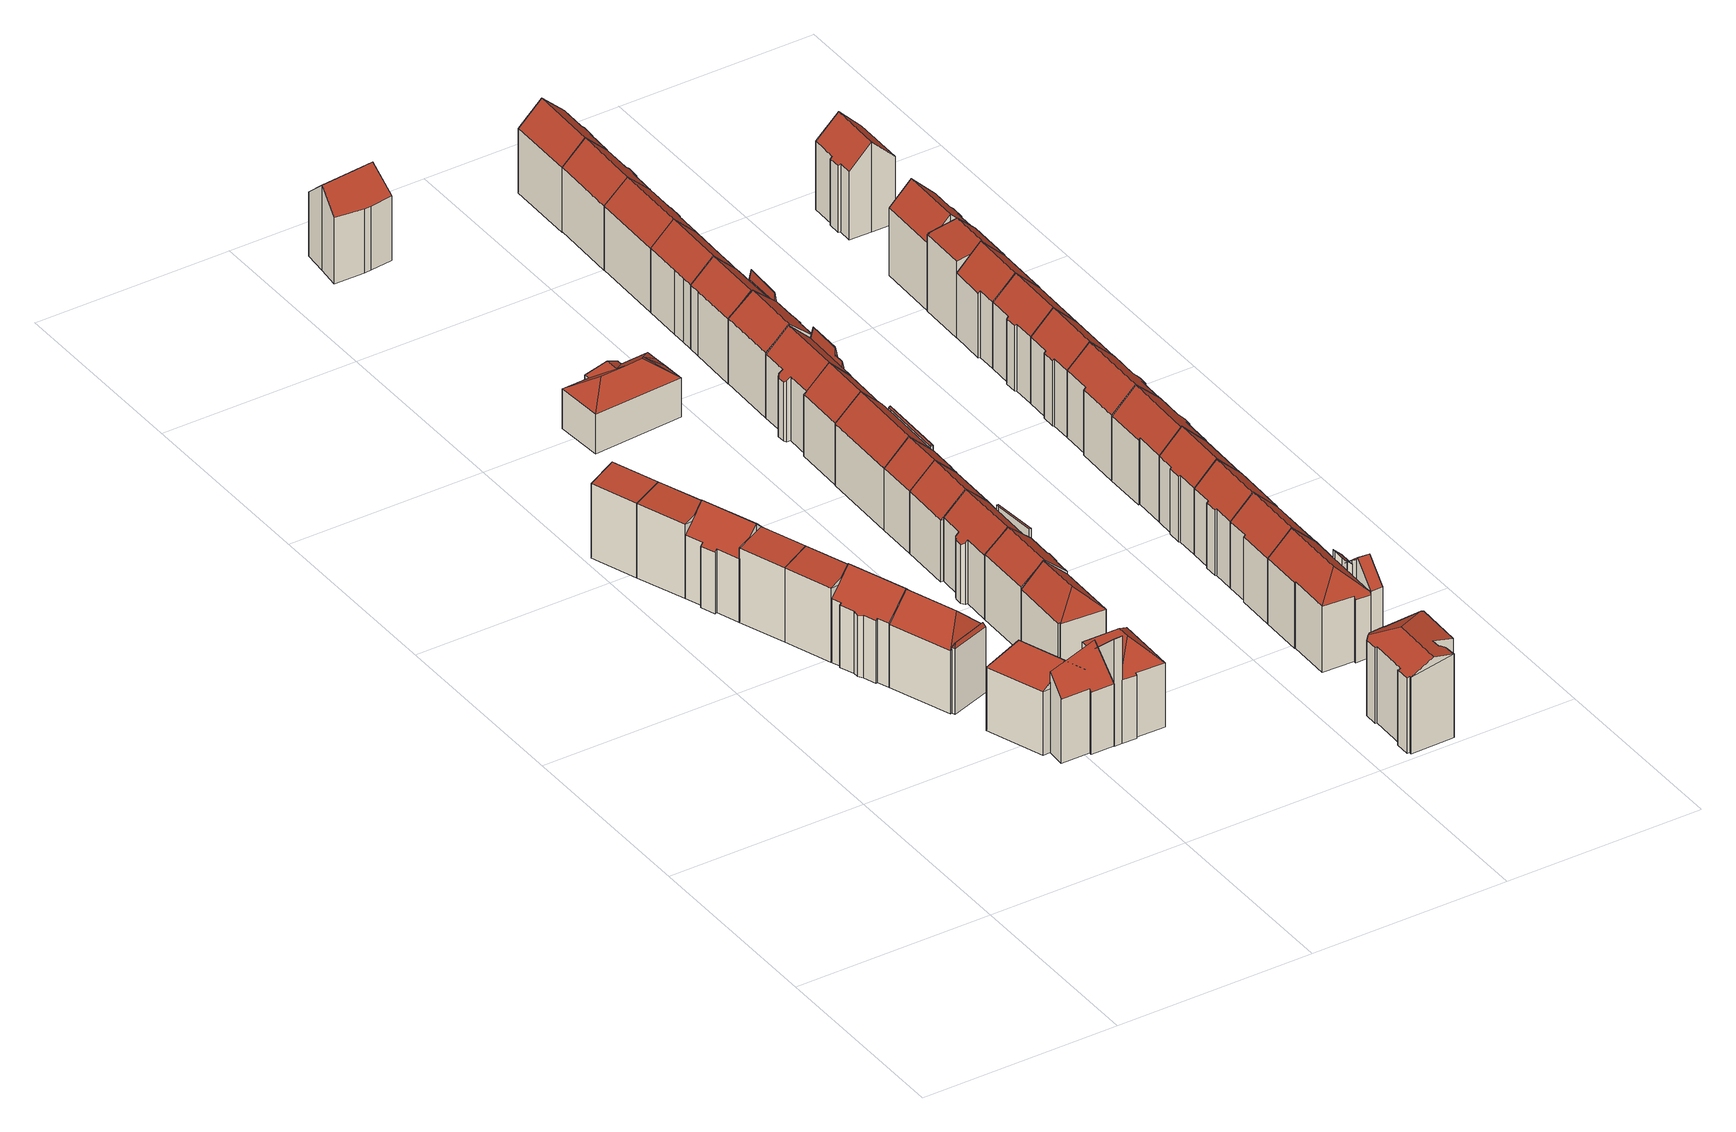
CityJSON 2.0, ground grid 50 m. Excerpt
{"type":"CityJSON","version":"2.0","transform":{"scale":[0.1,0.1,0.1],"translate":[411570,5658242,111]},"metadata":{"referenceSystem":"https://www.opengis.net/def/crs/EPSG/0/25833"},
"CityObjects":{
"building1":{"type":"Building","attributes":{"Dachtyp_tdc":"tdcGableRoof","Gemeindeschluessel":14612000,"Dachneigung":12.69,"QualitaetDacherkennung":45,"Geometrietyp2DReferenz":"3000","measuredHeight":21.02,"function":"31001_9998","roofType":"3100"},"geometry":[{"type":"Solid","lod":"2","boundaries":[[[[0,1,2,3]],[[1,4,5,2]],[[4,6,7,5]],[[6,0,3,7]],[[4,1,8]],[[0,6,9]],[[1,0,9,8]],[[6,4,8,9]],[[3,2,5,7]]]],"semantics":{"surfaces":[{"type":"WallSurface"},{"type":"RoofSurface"},{"type":"GroundSurface"}],"values":[[0,0,0,0,0,0,1,1,2]]}}]},
"building2":{"type":"Building","attributes":{"Dachtyp_tdc":"tdcGableRoof","Gemeindeschluessel":14612000,"Dachneigung":10.78,"QualitaetDacherkennung":43,"Geometrietyp2DReferenz":"3000","measuredHeight":20.85,"function":"31001_9998","roofType":"3100"},"geometry":[{"type":"Solid","lod":"2","boundaries":[[[[6,10,11,7]],[[10,12,13,11]],[[12,0,3,13]],[[0,6,7,3]],[[12,10,14]],[[6,0,15]],[[10,6,15,14]],[[0,12,14,15]],[[7,11,13,3]]]],"semantics":{"surfaces":[{"type":"WallSurface"},{"type":"RoofSurface"},{"type":"GroundSurface"}],"values":[[0,0,0,0,0,0,1,1,2]]}}]},
"building3":{"type":"Building","attributes":{"Dachtyp_tdc":"tdcGableRoof","Gemeindeschluessel":14612000,"Dachneigung":44.86,"QualitaetDacherkennung":73,"Geometrietyp2DReferenz":"3000","measuredHeight":22.51,"function":"31001_9998","roofType":"3100"},"geometry":[{"type":"Solid","lod":"2","boundaries":[[[[16,17,18,19]],[[17,20,21,18]],[[20,22,13,21]],[[22,23,24,13]],[[23,25,11,24]],[[25,26,27,11]],[[26,28,29,27]],[[28,30,31,29]],[[30,32,33,31]],[[32,16,19,33]],[[28,26,25,23]],[[23,22,20,17,16,32,30,28]],[[19,18,21,13,24,11,27,29,31,33]]]],"semantics":{"surfaces":[{"type":"WallSurface"},{"type":"RoofSurface"},{"type":"GroundSurface"}],"values":[[0,0,0,0,0,0,0,0,0,0,1,1,2]]}}]},
"building4":{"type":"Building","attributes":{"Dachtyp_tdc":"tdcGableRoof","Gemeindeschluessel":14612000,"Dachneigung":12.08,"QualitaetDacherkennung":45,"Geometrietyp2DReferenz":"3000","measuredHeight":20.98,"function":"31001_9998","roofType":"3100"},"geometry":[{"type":"Solid","lod":"2","boundaries":[[[[34,35,31,36]],[[35,37,27,31]],[[37,38,39,27]],[[38,34,36,39]],[[37,35,40]],[[34,38,41]],[[35,34,41,40]],[[38,37,40,41]],[[36,31,27,39]]]],"semantics":{"surfaces":[{"type":"WallSurface"},{"type":"RoofSurface"},{"type":"GroundSurface"}],"values":[[0,0,0,0,0,0,1,1,2]]}}]},
"building5":{"type":"Building","attributes":{"Dachtyp_tdc":"tdcGableRoof","Gemeindeschluessel":14612000,"Dachneigung":12.29,"QualitaetDacherkennung":46,"Geometrietyp2DReferenz":"3000","measuredHeight":21,"function":"31001_9998","roofType":"3100"},"geometry":[{"type":"Solid","lod":"2","boundaries":[[[[42,43,44,39]],[[43,45,46,44]],[[45,34,36,46]],[[34,42,39,36]],[[45,43,47]],[[42,34,41]],[[43,42,41,47]],[[34,45,47,41]],[[39,44,46,36]]]],"semantics":{"surfaces":[{"type":"WallSurface"},{"type":"RoofSurface"},{"type":"GroundSurface"}],"values":[[0,0,0,0,0,0,1,1,2]]}}]},
"building6":{"type":"Building","attributes":{"Dachtyp_tdc":"tdcGableRoof","Gemeindeschluessel":14612000,"Dachneigung":43.61,"QualitaetDacherkennung":75,"Geometrietyp2DReferenz":"3000","measuredHeight":22.46,"function":"31001_9998","roofType":"3100"},"geometry":[{"type":"Solid","lod":"2","boundaries":[[[[48,49,50,51]],[[49,52,53,50]],[[52,54,55,53]],[[54,56,57,55]],[[56,58,59,57]],[[58,60,46,59]],[[60,61,62,46]],[[61,63,44,62]],[[63,64,65,44]],[[64,66,67,65]],[[66,68,69,67]],[[68,70,71,69]],[[70,48,51,71]],[[66,64,63,61]],[[61,60,58,56,54,52,49,48,70,68,66]],[[51,50,53,55,57,59,46,62,44,65,67,69,71]]]],"semantics":{"surfaces":[{"type":"WallSurface"},{"type":"RoofSurface"},{"type":"GroundSurface"}],"values":[[0,0,0,0,0,0,0,0,0,0,0,0,0,1,1,2]]}}]},
"building7":{"type":"Building","attributes":{"Gemeindeschluessel":14612000,"Geometrietyp2DReferenz":"3000","function":"31001_9998","roofType":"9999"},"children":["building7-1","building7-2"]},
"building7-1":{"type":"BuildingPart","attributes":{"Dachtyp_tdc":"tdcFreeFormRoof","Dachneigung":67.57,"QualitaetDacherkennung":22,"Geometrietyp2DReferenz":"3000","measuredHeight":18.31,"roofType":"5000"},"parents":["building7"],"geometry":[{"type":"MultiSurface","lod":"2","boundaries":[[[72,73,74,75]],[[73,76,77,74]],[[76,78,77]],[[79,72,75,80,81]],[[82,76,73]],[[83,82,73,72]],[[83,72,79]],[[82,83,79,76]],[[75,74,77,80]]],"semantics":{"surfaces":[{"type":"WallSurface"},{"type":"RoofSurface"},{"type":"GroundSurface"}],"values":[0,0,0,0,1,1,1,1,2]}}]},
"building7-2":{"type":"BuildingPart","attributes":{"Dachtyp_tdc":"tdcHipAndGableRoof","Dachneigung":44.57,"QualitaetDacherkennung":68,"Geometrietyp2DReferenz":"3000","measuredHeight":22.52,"roofType":"5000"},"parents":["building7"],"geometry":[{"type":"MultiSurface","lod":"2","boundaries":[[[84,85,86,65]],[[85,87,88,86]],[[87,89,90,88]],[[89,91,92,90]],[[91,93,94,92]],[[93,95,96,94]],[[95,97,98,96]],[[97,81,80,98]],[[78,99,100,77]],[[99,101,69,100]],[[101,102,103,69]],[[102,84,65,103]],[[99,78,81,97,104]],[[97,95,93,91,89,87,85,84,102,104]],[[102,101,99,104]],[[65,86,88,90,92,94,96,98,80,77,100,69,103]]],"semantics":{"surfaces":[{"type":"WallSurface"},{"type":"RoofSurface"},{"type":"GroundSurface"}],"values":[0,0,0,0,0,0,0,0,0,0,0,0,1,1,1,2]}}]},
"building8":{"type":"Building","attributes":{"Gemeindeschluessel":14612000,"Geometrietyp2DReferenz":"3000","function":"31001_9998","roofType":"9999"},"children":["building8-1","building8-2","building8-3"]},
"building8-1":{"type":"BuildingPart","attributes":{"Dachtyp_tdc":"tdcPolyFlatRoof","Dachneigung":42.49,"QualitaetDacherkennung":87,"Geometrietyp2DReferenz":"3000","measuredHeight":21.3,"roofType":"2100"},"parents":["building8"],"geometry":[{"type":"MultiSurface","lod":"2","boundaries":[[[105,106,107,108]],[[108,109,110,111,105]],[[106,112,113,107]],[[105,111,112,106]]],"semantics":{"surfaces":[{"type":"WallSurface"},{"type":"RoofSurface"},{"type":"GroundSurface"}],"values":[0,1,2,0]}}]},
"building8-2":{"type":"BuildingPart","attributes":{"Dachtyp_tdc":"tdcHipAndGableRoof","Dachneigung":41.32,"QualitaetDacherkennung":69,"Geometrietyp2DReferenz":"3000","measuredHeight":22.02,"roofType":"5000"},"parents":["building8"],"geometry":[{"type":"MultiSurface","lod":"2","boundaries":[[[114,115,116,117]],[[115,108,107,116]],[[118,119,120,121]],[[119,114,117,120]],[[122,114,123]],[[114,119,124,125,126,123]],[[127,109,128,122,123,126,129]],[[115,122,128,108]],[[118,124,119]],[[114,122,115]],[[117,116,107,113,121,120]]],"semantics":{"surfaces":[{"type":"WallSurface"},{"type":"RoofSurface"},{"type":"GroundSurface"}],"values":[0,0,0,0,1,1,1,0,0,0,2]}}]},
"building8-3":{"type":"BuildingPart","attributes":{"Dachtyp_tdc":"tdcPolyFlatRoof","Dachneigung":41.45,"QualitaetDacherkennung":49,"Geometrietyp2DReferenz":"3000","measuredHeight":23.12,"roofType":"2100"},"parents":["building8"],"geometry":[{"type":"MultiSurface","lod":"2","boundaries":[[[130,131,132,112,111]],[[131,133,134,132]],[[133,135,136,134]],[[135,137,138,136]],[[137,139,124,118,121,138]],[[137,135,133,131,130,129,125,139]],[[121,113,112,132,134,136,138]]],"semantics":{"surfaces":[{"type":"WallSurface"},{"type":"RoofSurface"},{"type":"GroundSurface"}],"values":[0,0,0,0,0,1,2]}}]},
"building9":{"type":"Building","attributes":{"Gemeindeschluessel":14612000,"Geometrietyp2DReferenz":"3000","function":"31001_9998","roofType":"9999"},"children":["building9-1","building9-2"]},
"building9-1":{"type":"BuildingPart","attributes":{"Dachtyp_tdc":"tdcHipRoof","Dachneigung":43.79,"QualitaetDacherkennung":72,"Geometrietyp2DReferenz":"3000","measuredHeight":22.17,"roofType":"3200"},"parents":["building9"],"geometry":[{"type":"MultiSurface","lod":"2","boundaries":[[[140,141,142,143]],[[141,144,145,142]],[[144,146,147,145]],[[146,148,149,147]],[[150,151,152,153,154]],[[151,140,143,152]],[[155,148,146,144,141,156]],[[140,151,157]],[[141,140,157,156]],[[151,150,158,155,156,157]],[[143,142,145,147,149,159,153,152]]],"semantics":{"surfaces":[{"type":"WallSurface"},{"type":"RoofSurface"},{"type":"GroundSurface"}],"values":[0,0,0,0,0,0,1,1,1,1,2]}}]},
"building9-2":{"type":"BuildingPart","attributes":{"Dachtyp_tdc":"tdcPolyFlatRoof","Dachneigung":42.35,"QualitaetDacherkennung":45,"Geometrietyp2DReferenz":"3000","measuredHeight":28.01,"roofType":"2100"},"parents":["building9"],"geometry":[{"type":"MultiSurface","lod":"2","boundaries":[[[160,161,162,149,148]],[[161,163,164,162]],[[163,154,153,164]],[[154,163,161,160,158]],[[149,162,164,153,159]]],"semantics":{"surfaces":[{"type":"WallSurface"},{"type":"RoofSurface"},{"type":"GroundSurface"}],"values":[0,0,0,1,2]}}]},
"building10":{"type":"Building","attributes":{"Dachtyp_tdc":"tdcHipAndGableRoof","Gemeindeschluessel":14612000,"Dachneigung":43.56,"QualitaetDacherkennung":78,"Geometrietyp2DReferenz":"3000","measuredHeight":22.21,"function":"31001_9998","roofType":"5000"},"geometry":[{"type":"Solid","lod":"2","boundaries":[[[[165,166,167,168]],[[166,169,170,167]],[[169,171,172,170]],[[171,173,174,172]],[[173,175,176,174]],[[175,177,178,176]],[[177,165,168,178]],[[173,171,179]],[[171,169,166,179]],[[166,165,177,175,173,179]],[[168,167,170,172,174,176,178]]]],"semantics":{"surfaces":[{"type":"WallSurface"},{"type":"RoofSurface"},{"type":"GroundSurface"}],"values":[[0,0,0,0,0,0,0,1,1,1,2]]}}]},
"building11":{"type":"Building","attributes":{"Dachtyp_tdc":"tdcFreeFormRoof","Gemeindeschluessel":14612000,"Dachneigung":41.27,"QualitaetDacherkennung":50,"Geometrietyp2DReferenz":"3000","measuredHeight":22.14,"function":"31001_9998","roofType":"5000"},"geometry":[{"type":"Solid","lod":"2","boundaries":[[[[180,181,182,183]],[[181,184,185,182]],[[184,186,187,185]],[[186,188,189,187]],[[188,190,191,189]],[[190,192,193,191]],[[192,194,195,193]],[[194,196,197,195]],[[196,198,199,197]],[[198,180,183,199]],[[194,192,190,188]],[[188,186,184,181,180,198,196,194]],[[183,182,185,187,189,191,193,195,197,199]]]],"semantics":{"surfaces":[{"type":"WallSurface"},{"type":"RoofSurface"},{"type":"GroundSurface"}],"values":[[0,0,0,0,0,0,0,0,0,0,1,1,2]]}}]},
"building12":{"type":"Building","attributes":{"Dachtyp_tdc":"tdcFreeFormRoof","Gemeindeschluessel":14612000,"Dachneigung":34.52,"QualitaetDacherkennung":68,"Geometrietyp2DReferenz":"3000","measuredHeight":14.49,"function":"31001_9998","roofType":"5000"},"geometry":[{"type":"Solid","lod":"2","boundaries":[[[[200,201,202,203]],[[201,204,205,202]],[[204,206,207,205]],[[206,208,209,207]],[[208,210,211,209]],[[212,213,214,215]],[[213,216,217,214]],[[216,218,219,217]],[[218,200,203,219]],[[220,221,222,223,218,216]],[[224,213,212]],[[224,216,213]],[[216,224,220]],[[224,212,210]],[[225,221,220,224,210,208]],[[226,225,208,206]],[[226,206,204]],[[222,221,225,226,204,201]],[[223,222,201,200]],[[223,200,218]],[[203,202,205,207,209,211,215,214,217,219]],[[210,212,215,211]]]],"semantics":{"surfaces":[{"type":"WallSurface"},{"type":"RoofSurface"},{"type":"GroundSurface"}],"values":[[0,0,0,0,0,0,0,0,0,1,1,1,1,1,1,1,1,1,1,1,2,0]]}}]},
"building13":{"type":"Building","attributes":{"Gemeindeschluessel":14612000,"Geometrietyp2DReferenz":"3000","function":"31001_9998","roofType":"9999"},"children":["building13-1","building13-2"]},
"building13-1":{"type":"BuildingPart","attributes":{"Dachtyp_tdc":"tdcPolyFlatRoof","Dachneigung":7.07,"QualitaetDacherkennung":13,"Geometrietyp2DReferenz":"3000","measuredHeight":19.66,"roofType":"2100"},"parents":["building13"],"geometry":[{"type":"MultiSurface","lod":"2","boundaries":[[[227,228,229,230,231]],[[228,232,197,229]],[[232,233,234,235,197]],[[232,228,227,233]],[[235,230,229,197]]],"semantics":{"surfaces":[{"type":"WallSurface"},{"type":"RoofSurface"},{"type":"GroundSurface"}],"values":[0,0,0,1,2]}}]},
"building13-2":{"type":"BuildingPart","attributes":{"Dachtyp_tdc":"tdcGableRoof","Dachneigung":44.4,"QualitaetDacherkennung":85,"Geometrietyp2DReferenz":"3000","measuredHeight":22.16,"roofType":"3100"},"parents":["building13"],"geometry":[{"type":"MultiSurface","lod":"2","boundaries":[[[236,237,238,239]],[[237,240,241,238]],[[240,242,243,241]],[[242,244,245,243]],[[244,246,247,245]],[[246,248,249,247]],[[248,250,251,249]],[[250,231,230,251]],[[234,252,253,235]],[[252,254,193,253]],[[254,255,256,193]],[[255,236,239,256]],[[252,234,231,250,248]],[[248,246,244,242,240,237,236,255,254,252]],[[239,238,241,243,245,247,249,251,230,235,253,193,256]]],"semantics":{"surfaces":[{"type":"WallSurface"},{"type":"RoofSurface"},{"type":"GroundSurface"}],"values":[0,0,0,0,0,0,0,0,0,0,0,0,1,1,2]}}]},
"building14":{"type":"Building","attributes":{"Dachtyp_tdc":"tdcGableRoof","Gemeindeschluessel":14612000,"Dachneigung":42.95,"QualitaetDacherkennung":86,"Geometrietyp2DReferenz":"3000","measuredHeight":22.09,"function":"31001_9998","roofType":"3100"},"geometry":[{"type":"Solid","lod":"2","boundaries":[[[[257,258,259,260]],[[258,261,251,259]],[[261,262,247,251]],[[262,263,264,247]],[[263,257,260,264]],[[263,265,248,266,257]],[[267,266,248,250]],[[261,250,248,265,262]],[[258,267,250,261]],[[257,266,267,258]],[[262,265,263]],[[260,259,251,247,264]]]],"semantics":{"surfaces":[{"type":"WallSurface"},{"type":"RoofSurface"},{"type":"GroundSurface"}],"values":[[0,0,0,0,0,1,1,0,0,0,0,2]]}}]},
"building15":{"type":"Building","attributes":{"Dachtyp_tdc":"tdcGableRoof","Gemeindeschluessel":14612000,"Dachneigung":42.54,"QualitaetDacherkennung":55,"Geometrietyp2DReferenz":"3000","measuredHeight":22.42,"function":"31001_9998","roofType":"3100"},"geometry":[{"type":"Solid","lod":"2","boundaries":[[[[268,269,270,271]],[[269,272,273,270]],[[274,275,276,277,278,279]],[[279,280,281,282,272,269,268,274]],[[273,283,284,285,286,287,288,289,290,291,271,270]],[[272,282,283,273]],[[282,281,284,283]],[[281,280,285,284]],[[280,279,286,285]],[[279,278,287,286]],[[278,277,288,287]],[[277,276,289,288]],[[276,275,290,289]],[[275,274,291,290]],[[274,268,271,291]]]],"semantics":{"surfaces":[{"type":"WallSurface"},{"type":"RoofSurface"},{"type":"GroundSurface"}],"values":[[0,0,1,1,2,0,0,0,0,0,0,0,0,0,0]]}}]},
"building16":{"type":"Building","attributes":{"Dachtyp_tdc":"tdcGableRoof","Gemeindeschluessel":14612000,"Dachneigung":43.2,"QualitaetDacherkennung":79,"Geometrietyp2DReferenz":"3000","measuredHeight":22.11,"function":"31001_9998","roofType":"3100"},"geometry":[{"type":"Solid","lod":"2","boundaries":[[[[292,293,294,295]],[[293,266,296,294]],[[266,257,297,296]],[[257,298,299,297]],[[298,300,301,299]],[[300,302,303,301]],[[302,304,305,303]],[[304,292,295,305]],[[300,298,257,266]],[[266,293,292,304,302,300]],[[295,294,296,297,299,301,303,305]]]],"semantics":{"surfaces":[{"type":"WallSurface"},{"type":"RoofSurface"},{"type":"GroundSurface"}],"values":[[0,0,0,0,0,0,0,0,1,1,2]]}}]},
"building17":{"type":"Building","attributes":{"Gemeindeschluessel":14612000,"Geometrietyp2DReferenz":"3000","function":"31001_9998","roofType":"9999"},"children":["building17-1","building17-2"]},
"building17-1":{"type":"BuildingPart","attributes":{"Dachtyp_tdc":"tdcGableRoof","Dachneigung":43.59,"QualitaetDacherkennung":78,"Geometrietyp2DReferenz":"3000","measuredHeight":22.15,"roofType":"3100"},"parents":["building17"],"geometry":[{"type":"MultiSurface","lod":"2","boundaries":[[[306,307,308,309]],[[307,310,311,308]],[[312,313,299,314]],[[313,306,309,299]],[[298,315,316,306]],[[317,318,316,315,319]],[[312,319,315,298,313]],[[307,318,317,310]],[[306,316,318,307]],[[313,298,306]],[[309,308,311,314,299]]],"semantics":{"surfaces":[{"type":"WallSurface"},{"type":"RoofSurface"},{"type":"GroundSurface"}],"values":[0,0,0,0,1,1,0,0,0,0,2]}}]},
"building17-2":{"type":"BuildingPart","attributes":{"Dachtyp_tdc":"tdcFreeFormRoof","Dachneigung":57.27,"QualitaetDacherkennung":38,"Geometrietyp2DReferenz":"3000","measuredHeight":18.06,"roofType":"5000"},"parents":["building17"],"geometry":[{"type":"MultiSurface","lod":"2","boundaries":[[[320,321,322,311,310,317]],[[321,323,303,322]],[[323,324,319,312,314,303]],[[325,324,323]],[[326,325,323,321]],[[326,321,320]],[[325,326,320,324]],[[311,322,303,314]]],"semantics":{"surfaces":[{"type":"WallSurface"},{"type":"RoofSurface"},{"type":"GroundSurface"}],"values":[0,0,0,1,1,1,1,2]}}]},
"building18":{"type":"Building","attributes":{"Dachtyp_tdc":"tdcFreeFormRoof","Gemeindeschluessel":14612000,"Dachneigung":43.48,"QualitaetDacherkennung":86,"Geometrietyp2DReferenz":"3000","measuredHeight":22.15,"function":"31001_9998","roofType":"5000"},"geometry":[{"type":"Solid","lod":"2","boundaries":[[[[327,328,329,330]],[[328,331,332,329]],[[331,333,334,332]],[[333,335,336,334]],[[335,327,330,336]],[[316,337,331,328,327]],[[335,333,337,316]],[[333,331,337]],[[327,335,316]],[[330,329,332,334,336]]]],"semantics":{"surfaces":[{"type":"WallSurface"},{"type":"RoofSurface"},{"type":"GroundSurface"}],"values":[[0,0,0,0,0,1,1,0,0,2]]}}]},
"building19":{"type":"Building","attributes":{"Gemeindeschluessel":14612000,"Geometrietyp2DReferenz":"3000","function":"31001_9998","roofType":"9999"},"children":["building19-1","building19-2"]},
"building19-1":{"type":"BuildingPart","attributes":{"Dachtyp_tdc":"tdcFreeFormRoof","Dachneigung":80.91,"QualitaetDacherkennung":33,"Geometrietyp2DReferenz":"3000","measuredHeight":19.85,"roofType":"5000"},"parents":["building19"],"geometry":[{"type":"MultiSurface","lod":"2","boundaries":[[[338,339,340]],[[341,338,340,342]],[[343,341,342,344]],[[345,346,347,348,349,350]],[[342,340,346,345]],[[340,339,347,346]],[[351,352,349,348]],[[352,344,350,349]],[[344,342,345,350]],[[353,343,344,352]],[[353,352,351]],[[338,341,343,353,351,339]]],"semantics":{"surfaces":[{"type":"RoofSurface"},{"type":"GroundSurface"},{"type":"WallSurface"}],"values":[0,0,0,1,2,2,2,2,2,0,0,0]}}]},
"building19-2":{"type":"BuildingPart","attributes":{"Dachtyp_tdc":"tdcGableRoof","Dachneigung":44.01,"QualitaetDacherkennung":86,"Geometrietyp2DReferenz":"3000","measuredHeight":22.15,"roofType":"3100"},"parents":["building19"],"geometry":[{"type":"MultiSurface","lod":"2","boundaries":[[[354,355,356,357]],[[355,358,359,356]],[[358,360,361,359]],[[360,362,363,361]],[[362,364,365,363]],[[364,366,367,365]],[[366,368,369,367]],[[368,370,371,369]],[[370,372,351,348,371]],[[373,374,375,347,339]],[[370,368,366,364,362,360,358,355,354,337]],[[337,374,373,372,370]],[[375,376,357,356,359,361,363,365,367,369,371,348,347]],[[374,337,376,375]],[[337,354,357,376]]],"semantics":{"surfaces":[{"type":"WallSurface"},{"type":"RoofSurface"},{"type":"GroundSurface"}],"values":[0,0,0,0,0,0,0,0,0,0,1,1,2,0,0]}}]},
"building20":{"type":"Building","attributes":{"Dachtyp_tdc":"tdcFreeFormRoof","Gemeindeschluessel":14612000,"Dachneigung":14.75,"QualitaetDacherkennung":33,"Geometrietyp2DReferenz":"3000","measuredHeight":23.11,"function":"31001_9998","roofType":"5000"},"geometry":[{"type":"Solid","lod":"2","boundaries":[[[[377,378,379,380]],[[378,381,382,379]],[[381,383,384,382]],[[383,385,386,384]],[[385,387,388,386]],[[387,389,390,388]],[[389,391,392,390]],[[391,393,394,392]],[[393,395,396,394]],[[395,397,398,396]],[[397,399,400,398]],[[399,401,402,400]],[[401,403,404,402]],[[403,405,406,404]],[[405,407,408,406]],[[407,409,410,408]],[[409,411,412,410]],[[411,377,380,412]],[[413,414,409,407,405,415]],[[399,397,395,393,391,389,416,413,415,403,401]],[[377,411,414,413,416,387,385,383,381,378]],[[389,387,416]],[[411,409,414]],[[405,403,415]],[[380,379,382,384,386,388,390,392,394,396,398,400,402,404,406,408,410,412]]]],"semantics":{"surfaces":[{"type":"WallSurface"},{"type":"RoofSurface"},{"type":"GroundSurface"}],"values":[[0,0,0,0,0,0,0,0,0,0,0,0,0,0,0,0,0,0,1,1,1,0,0,0,2]]}}]},
"building21":{"type":"Building","attributes":{"Dachtyp_tdc":"tdcFreeFormRoof","Gemeindeschluessel":14612000,"Dachneigung":40.55,"QualitaetDacherkennung":39,"Geometrietyp2DReferenz":"3000","measuredHeight":22.16,"function":"31001_9998","roofType":"5000"},"geometry":[{"type":"Solid","lod":"2","boundaries":[[[[417,418,419,420]],[[418,421,422,419]],[[421,423,349,422]],[[423,424,425,349]],[[424,426,369,425]],[[426,427,428,369]],[[427,429,430,428]],[[429,431,432,430]],[[431,433,434,432]],[[433,417,420,434]],[[429,427,426,424]],[[424,423,421,418,417,433,431,429]],[[420,419,422,349,425,369,428,430,432,434]]]],"semantics":{"surfaces":[{"type":"WallSurface"},{"type":"RoofSurface"},{"type":"GroundSurface"}],"values":[[0,0,0,0,0,0,0,0,0,0,1,1,2]]}}]},
"building22":{"type":"Building","attributes":{"Gemeindeschluessel":14612000,"Geometrietyp2DReferenz":"3000","function":"31001_9998","roofType":"9999"},"children":["building22-1","building22-2"]},
"building22-1":{"type":"BuildingPart","attributes":{"Dachtyp_tdc":"tdcGableRoof","Dachneigung":42.95,"QualitaetDacherkennung":83,"Geometrietyp2DReferenz":"3000","measuredHeight":22.2,"roofType":"3100"},"parents":["building22"],"geometry":[{"type":"MultiSurface","lod":"2","boundaries":[[[435,436,437,438]],[[436,439,440,437]],[[439,441,442,440]],[[441,443,444,442]],[[443,445,446,444]],[[445,447,448,446]],[[447,449,450,448]],[[449,451,452,450]],[[445,443,441,439,436]],[[436,435,451,449,447,445]],[[452,438,437,440,442,444,446,448,450]]],"semantics":{"surfaces":[{"type":"WallSurface"},{"type":"RoofSurface"},{"type":"GroundSurface"}],"values":[0,0,0,0,0,0,0,0,1,1,2]}}]},
"building22-2":{"type":"BuildingPart","attributes":{"Dachtyp_tdc":"tdcFreeFormRoof","Dachneigung":83.79,"QualitaetDacherkennung":39,"Geometrietyp2DReferenz":"3000","measuredHeight":19.77,"roofType":"5000"},"parents":["building22"],"geometry":[{"type":"MultiSurface","lod":"2","boundaries":[[[453,454,455,452,451]],[[454,456,457,455]],[[456,458,435,438,457]],[[459,458,456]],[[460,459,456,454]],[[460,454,453]],[[459,460,453,458]],[[452,455,457,438]]],"semantics":{"surfaces":[{"type":"WallSurface"},{"type":"RoofSurface"},{"type":"GroundSurface"}],"values":[0,0,0,1,1,1,1,2]}}]},
"building23":{"type":"Building","attributes":{"Gemeindeschluessel":14612000,"Geometrietyp2DReferenz":"3000","function":"31001_9998","roofType":"9999"},"children":["building23-1","building23-2","building23-3"]},
"building23-1":{"type":"BuildingPart","attributes":{"Dachtyp_tdc":"tdcPolyFlatRoof","Dachneigung":39.55,"QualitaetDacherkennung":62,"Geometrietyp2DReferenz":"3000","measuredHeight":19.07,"roofType":"2100"},"parents":["building23"],"geometry":[{"type":"MultiSurface","lod":"2","boundaries":[[[461,462,463,464,465]],[[462,466,467,463]],[[466,468,469,467]],[[468,470,471,469]],[[470,472,473,471]],[[474,475,472,470,468,466,462,461]],[[464,463,467,469,471,473,476]]],"semantics":{"surfaces":[{"type":"WallSurface"},{"type":"RoofSurface"},{"type":"GroundSurface"}],"values":[0,0,0,0,0,1,2]}}]},
"building23-2":{"type":"BuildingPart","attributes":{"Dachtyp_tdc":"tdcGableRoof","Dachneigung":46.96,"QualitaetDacherkennung":78,"Geometrietyp2DReferenz":"3000","measuredHeight":22.94,"roofType":"3100"},"parents":["building23"],"geometry":[{"type":"MultiSurface","lod":"2","boundaries":[[[477,478,479,480]],[[478,481,482,479]],[[481,483,484,482]],[[483,485,486,484]],[[485,487,488,489,486]],[[490,477,480,473,472]],[[483,481,478,477,490,475,491,492]],[[480,479,482,484,486,489,493,494,476,473]],[[492,487,485,483]]],"semantics":{"surfaces":[{"type":"WallSurface"},{"type":"RoofSurface"},{"type":"GroundSurface"}],"values":[0,0,0,0,0,0,1,2,1]}}]},
"building23-3":{"type":"BuildingPart","attributes":{"Dachtyp_tdc":"tdcHipAndGableRoof","Dachneigung":43.95,"QualitaetDacherkennung":66,"Geometrietyp2DReferenz":"3000","measuredHeight":22.92,"roofType":"5000"},"parents":["building23"],"geometry":[{"type":"MultiSurface","lod":"2","boundaries":[[[495,496,497,498]],[[496,499,500,497]],[[499,465,464,500]],[[488,501,502,489]],[[501,503,504,502]],[[503,505,506,504]],[[505,507,508,506]],[[507,509,510,508]],[[509,495,498,510]],[[505,503,501,488,511,512]],[[511,513,514,465,499,496,512]],[[496,495,509,507,505,512]],[[498,497,500,464,476,494,493,489,502,504,506,508,510]]],"semantics":{"surfaces":[{"type":"WallSurface"},{"type":"RoofSurface"},{"type":"GroundSurface"}],"values":[0,0,0,0,0,0,0,0,0,1,1,1,2]}}]},
"building24":{"type":"Building","attributes":{"Dachtyp_tdc":"tdcGableRoof","Gemeindeschluessel":14612000,"Dachneigung":44.01,"QualitaetDacherkennung":89,"Geometrietyp2DReferenz":"3000","measuredHeight":22.25,"function":"31001_9998","roofType":"3100"},"geometry":[{"type":"Solid","lod":"2","boundaries":[[[[515,516,517,518]],[[516,519,520,517]],[[519,521,522,520]],[[521,523,524,522]],[[523,525,526,524]],[[525,527,448,526]],[[527,528,444,448]],[[528,515,518,444]],[[529,530,531,443,532,533]],[[527,525,523,521,533,532]],[[528,443,531,515]],[[515,531,530,516]],[[516,530,529,519]],[[519,529,533,521]],[[518,517,520,522,524,526,448,444]],[[527,532,443,528]]]],"semantics":{"surfaces":[{"type":"WallSurface"},{"type":"RoofSurface"},{"type":"GroundSurface"}],"values":[[0,0,0,0,0,0,0,0,1,1,0,0,0,0,2,0]]}}]},
"building25":{"type":"Building","attributes":{"Dachtyp_tdc":"tdcGableRoof","Gemeindeschluessel":14612000,"Dachneigung":44.31,"QualitaetDacherkennung":82,"Geometrietyp2DReferenz":"3000","measuredHeight":22.92,"function":"31001_9998","roofType":"3100"},"geometry":[{"type":"Solid","lod":"2","boundaries":[[[[534,535,536,537]],[[535,538,539,536]],[[538,540,541,539]],[[540,542,500,541]],[[542,543,497,500]],[[543,544,498,497]],[[544,545,546,498]],[[545,534,537,546]],[[543,542,540,538]],[[538,535,534,545,544,543]],[[537,536,539,541,500,497,498,546]]]],"semantics":{"surfaces":[{"type":"WallSurface"},{"type":"RoofSurface"},{"type":"GroundSurface"}],"values":[[0,0,0,0,0,0,0,0,1,1,2]]}}]},
"building26":{"type":"Building","attributes":{"Dachtyp_tdc":"tdcGableRoof","Gemeindeschluessel":14612000,"Dachneigung":43.63,"QualitaetDacherkennung":89,"Geometrietyp2DReferenz":"3000","measuredHeight":22.29,"function":"31001_9998","roofType":"3100"},"geometry":[{"type":"Solid","lod":"2","boundaries":[[[[547,548,549,550]],[[548,551,552,549]],[[551,553,522,552]],[[554,555,529,556]],[[556,553,551,548,547,557,558,554]],[[550,549,552,522,559,520,560,561,562,563]],[[553,556,559,522]],[[556,529,520,559]],[[529,555,560,520]],[[555,554,561,560]],[[554,558,562,561]],[[558,557,563,562]],[[557,547,550,563]]]],"semantics":{"surfaces":[{"type":"WallSurface"},{"type":"RoofSurface"},{"type":"GroundSurface"}],"values":[[0,0,0,1,1,2,0,0,0,0,0,0,0]]}}]},
"building27":{"type":"Building","attributes":{"Dachtyp_tdc":"tdcGableRoof","Gemeindeschluessel":14612000,"Dachneigung":43.38,"QualitaetDacherkennung":90,"Geometrietyp2DReferenz":"3000","measuredHeight":22.94,"function":"31001_9998","roofType":"3100"},"geometry":[{"type":"Solid","lod":"2","boundaries":[[[[564,565,566,567]],[[565,568,569,566]],[[568,570,571,569]],[[570,572,573,571]],[[572,574,575,573]],[[574,576,541,575]],[[576,577,578,541]],[[577,535,536,578]],[[535,579,580,536]],[[579,564,567,580]],[[577,576,574,572]],[[572,570,568,565,564,579,535,577]],[[567,566,569,571,573,575,541,578,536,580]]]],"semantics":{"surfaces":[{"type":"WallSurface"},{"type":"RoofSurface"},{"type":"GroundSurface"}],"values":[[0,0,0,0,0,0,0,0,0,0,1,1,2]]}}]},
"building28":{"type":"Building","attributes":{"Dachtyp_tdc":"tdcGableRoof","Gemeindeschluessel":14612000,"Dachneigung":44.85,"QualitaetDacherkennung":86,"Geometrietyp2DReferenz":"3000","measuredHeight":22.99,"function":"31001_9998","roofType":"3100"},"geometry":[{"type":"Solid","lod":"2","boundaries":[[[[581,570,571,573]],[[570,582,583,571]],[[582,584,585,583]],[[584,586,587,585]],[[586,588,589,587]],[[588,590,591,589]],[[590,592,593,591]],[[592,594,595,593]],[[594,596,575,595]],[[596,581,573,575]],[[592,590,588,586,584,582,570,581]],[[581,596,594,592]],[[573,571,583,585,587,589,591,593,595,575]]]],"semantics":{"surfaces":[{"type":"WallSurface"},{"type":"RoofSurface"},{"type":"GroundSurface"}],"values":[[0,0,0,0,0,0,0,0,0,0,1,1,2]]}}]},
"building29":{"type":"Building","attributes":{"Dachtyp_tdc":"tdcGableRoof","Gemeindeschluessel":14612000,"Dachneigung":43.39,"QualitaetDacherkennung":94,"Geometrietyp2DReferenz":"3000","measuredHeight":22.41,"function":"31001_9998","roofType":"3100"},"geometry":[{"type":"Solid","lod":"2","boundaries":[[[[597,598,599,600]],[[598,601,602,599]],[[601,603,604,602]],[[603,605,606,604]],[[605,607,608,606]],[[607,609,610,608]],[[609,611,612,610]],[[611,554,613,612]],[[554,614,615,613]],[[614,616,617,615]],[[616,597,600,617]],[[554,611,609,607,605,603,601,598,597]],[[597,616,614,554]],[[600,599,602,604,606,608,610,612,613,615,617]]]],"semantics":{"surfaces":[{"type":"WallSurface"},{"type":"RoofSurface"},{"type":"GroundSurface"}],"values":[[0,0,0,0,0,0,0,0,0,0,0,1,1,2]]}}]},
"building30":{"type":"Building","attributes":{"Dachtyp_tdc":"tdcGableRoof","Gemeindeschluessel":14612000,"Dachneigung":43.15,"QualitaetDacherkennung":81,"Geometrietyp2DReferenz":"3000","measuredHeight":22.89,"function":"31001_9998","roofType":"3100"},"geometry":[{"type":"Solid","lod":"2","boundaries":[[[[618,619,620,621]],[[619,622,623,620]],[[622,624,625,623]],[[624,626,627,625]],[[626,628,629,627]],[[628,630,631,629]],[[630,632,633,631]],[[632,634,635,633]],[[634,636,637,635]],[[636,638,595,637]],[[638,639,640,595]],[[639,590,591,640]],[[590,641,642,591]],[[641,618,621,642]],[[639,638,636,634,632,630,628,626,624,622]],[[622,619,618,641,590,639]],[[621,620,623,625,627,629,631,633,635,637,595,640,591,642]]]],"semantics":{"surfaces":[{"type":"WallSurface"},{"type":"RoofSurface"},{"type":"GroundSurface"}],"values":[[0,0,0,0,0,0,0,0,0,0,0,0,0,0,1,1,2]]}}]},
"building31":{"type":"Building","attributes":{"Dachtyp_tdc":"tdcGableRoof","Gemeindeschluessel":14612000,"Dachneigung":43.79,"QualitaetDacherkennung":91,"Geometrietyp2DReferenz":"3000","measuredHeight":22.56,"function":"31001_9998","roofType":"3100"},"geometry":[{"type":"Solid","lod":"2","boundaries":[[[[643,644,645,646]],[[644,647,648,645]],[[647,649,650,648]],[[649,651,652,650]],[[651,653,654,652]],[[653,655,656,654]],[[655,657,658,656]],[[657,659,660,658]],[[659,661,662,660]],[[661,643,646,662]],[[657,655,653,651]],[[651,649,647,644,643,661,659,657]],[[646,645,648,650,652,654,656,658,660,662]]]],"semantics":{"surfaces":[{"type":"WallSurface"},{"type":"RoofSurface"},{"type":"GroundSurface"}],"values":[[0,0,0,0,0,0,0,0,0,0,1,1,2]]}}]},
"building32":{"type":"Building","attributes":{"Dachtyp_tdc":"tdcGableRoof","Gemeindeschluessel":14612000,"Dachneigung":44.09,"QualitaetDacherkennung":80,"Geometrietyp2DReferenz":"3000","measuredHeight":22.94,"function":"31001_9998","roofType":"3100"},"geometry":[{"type":"Solid","lod":"2","boundaries":[[[[663,664,665,666]],[[664,667,668,665]],[[667,669,670,668]],[[669,671,672,670]],[[671,673,674,672]],[[673,675,676,674]],[[675,677,678,676]],[[677,679,680,678]],[[679,681,682,680]],[[681,683,625,682]],[[683,622,623,625]],[[622,684,620,623]],[[684,685,686,620]],[[685,663,666,686]],[[622,683,681,679,677,675,673,671,669,667]],[[667,664,663,685,684,622]],[[666,665,668,670,672,674,676,678,680,682,625,623,620,686]]]],"semantics":{"surfaces":[{"type":"WallSurface"},{"type":"RoofSurface"},{"type":"GroundSurface"}],"values":[[0,0,0,0,0,0,0,0,0,0,0,0,0,0,1,1,2]]}}]},
"building33":{"type":"Building","attributes":{"Dachtyp_tdc":"tdcGableRoof","Gemeindeschluessel":14612000,"Dachneigung":44.88,"QualitaetDacherkennung":85,"Geometrietyp2DReferenz":"3000","measuredHeight":22.97,"function":"31001_9998","roofType":"3100"},"geometry":[{"type":"Solid","lod":"2","boundaries":[[[[687,688,665,668]],[[688,689,690,665]],[[689,691,692,690]],[[691,693,694,692]],[[693,695,696,694]],[[695,697,698,696]],[[697,699,700,698]],[[699,701,702,700]],[[701,703,670,702]],[[703,687,668,670]],[[699,697,695,693,691,689,688,687]],[[687,703,701,699]],[[668,665,690,692,694,696,698,700,702,670]]]],"semantics":{"surfaces":[{"type":"WallSurface"},{"type":"RoofSurface"},{"type":"GroundSurface"}],"values":[[0,0,0,0,0,0,0,0,0,0,1,1,2]]}}]},
"building34":{"type":"Building","attributes":{"Dachtyp_tdc":"tdcGableRoof","Gemeindeschluessel":14612000,"Dachneigung":45.2,"QualitaetDacherkennung":89,"Geometrietyp2DReferenz":"3000","measuredHeight":22.96,"function":"31001_9998","roofType":"3100"},"geometry":[{"type":"Solid","lod":"2","boundaries":[[[[699,697,698,700]],[[697,704,705,698]],[[704,706,707,705]],[[706,708,709,707]],[[708,710,711,709]],[[710,712,713,711]],[[712,714,715,713]],[[714,716,717,715]],[[716,701,702,717]],[[701,699,700,702]],[[714,712,710,708,706,704,697,699]],[[699,701,716,714]],[[700,698,705,707,709,711,713,715,717,702]]]],"semantics":{"surfaces":[{"type":"WallSurface"},{"type":"RoofSurface"},{"type":"GroundSurface"}],"values":[[0,0,0,0,0,0,0,0,0,0,1,1,2]]}}]},
"building35":{"type":"Building","attributes":{"Dachtyp_tdc":"tdcGableRoof","Gemeindeschluessel":14612000,"Dachneigung":44.36,"QualitaetDacherkennung":82,"Geometrietyp2DReferenz":"3000","measuredHeight":22.98,"function":"31001_9998","roofType":"3100"},"geometry":[{"type":"Solid","lod":"2","boundaries":[[[[718,719,713,720]],[[719,721,722,713]],[[721,723,724,722]],[[723,725,726,724]],[[725,727,728,726]],[[727,729,730,728]],[[729,731,717,730]],[[731,718,720,717]],[[727,725,723,721,719,718]],[[718,731,729,727]],[[720,713,722,724,726,728,730,717]]]],"semantics":{"surfaces":[{"type":"WallSurface"},{"type":"RoofSurface"},{"type":"GroundSurface"}],"values":[[0,0,0,0,0,0,0,0,1,1,2]]}}]},
"building36":{"type":"Building","attributes":{"Dachtyp_tdc":"tdcGableRoof","Gemeindeschluessel":14612000,"Dachneigung":10.4,"QualitaetDacherkennung":58,"Geometrietyp2DReferenz":"3000","measuredHeight":21.35,"function":"31001_9998","roofType":"3100"},"geometry":[{"type":"Solid","lod":"2","boundaries":[[[[732,733,734,735]],[[733,736,737,734]],[[736,738,739,737]],[[738,740,741,739]],[[740,742,743,741]],[[742,744,745,743]],[[744,746,747,745]],[[746,732,735,747]],[[742,740,738,736,733,732]],[[732,746,744,742]],[[735,734,737,739,741,743,745,747]]]],"semantics":{"surfaces":[{"type":"WallSurface"},{"type":"RoofSurface"},{"type":"GroundSurface"}],"values":[[0,0,0,0,0,0,0,0,1,1,2]]}}]},
"building37":{"type":"Building","attributes":{"Dachtyp_tdc":"tdcGableRoof","Gemeindeschluessel":14612000,"Dachneigung":45.21,"QualitaetDacherkennung":89,"Geometrietyp2DReferenz":"3000","measuredHeight":23.3,"function":"31001_9998","roofType":"3100"},"geometry":[{"type":"Solid","lod":"2","boundaries":[[[[748,749,750,751]],[[749,752,753,750]],[[752,754,755,753]],[[754,756,757,755]],[[756,758,759,757]],[[758,760,761,759]],[[760,762,763,761]],[[762,764,765,763]],[[764,766,767,765]],[[766,748,751,767]],[[762,760,758,756]],[[756,754,752,749,748,766,764,762]],[[751,750,753,755,757,759,761,763,765,767]]]],"semantics":{"surfaces":[{"type":"WallSurface"},{"type":"RoofSurface"},{"type":"GroundSurface"}],"values":[[0,0,0,0,0,0,0,0,0,0,1,1,2]]}}]},
"building38":{"type":"Building","attributes":{"Dachtyp_tdc":"tdcGableRoof","Gemeindeschluessel":14612000,"Dachneigung":45.18,"QualitaetDacherkennung":93,"Geometrietyp2DReferenz":"3000","measuredHeight":23.47,"function":"31001_9998","roofType":"3100"},"geometry":[{"type":"Solid","lod":"2","boundaries":[[[[768,769,770,771]],[[769,772,773,770]],[[772,774,775,773]],[[774,776,777,775]],[[776,778,779,777]],[[778,780,781,779]],[[780,782,783,781]],[[782,784,785,783]],[[784,786,787,785]],[[786,768,771,787]],[[782,780,778,776]],[[776,774,772,769,768,786,784,782]],[[771,770,773,775,777,779,781,783,785,787]]]],"semantics":{"surfaces":[{"type":"WallSurface"},{"type":"RoofSurface"},{"type":"GroundSurface"}],"values":[[0,0,0,0,0,0,0,0,0,0,1,1,2]]}}]}
},
"vertices":[
[45,1463,215],[4,1580,215],[4,1580,21],[45,1463,21],[116,1619,188],[116,1619,21],[157,1503,188],[157,1503,21],[74,1605,231],[116,1488,231],
[201,1380,188],[201,1380,21],[89,1340,215],[89,1340,21],[161,1366,230],[117,1489,230],
[112,1257,181],[99,1294,181],[99,1294,21],[112,1257,21],[105,1296,187],[105,1296,21],[89,1340,187],[145,1361,246],[145,1361,21],[201,1380,187],[250,1240,187],[250,1240,21],[195,1221,246],[195,1221,21],[138,1201,187],[138,1201,21],[118,1259,187],[118,1259,21],
[179,1086,215],[138,1201,215],[179,1086,21],[250,1240,188],[291,1126,187],[291,1126,21],[209,1226,231],[250,1111,231],
[291,1126,188],[334,1006,188],[334,1006,21],[221,966,215],[221,966,21],[292,992,231],
[259,847,184],[248,879,184],[248,879,21],[259,847,21],[239,890,180],[239,890,21],[239,904,184],[239,904,21],[226,940,184],[226,940,21],[230,941,188],[230,941,21],[221,966,188],[278,987,246],[278,987,21],[334,1006,187],[386,859,187],[386,859,21],[331,839,246],[331,839,21],[274,819,188],[274,819,21],[263,849,188],[263,849,21],
[438,690,192],[337,655,192],[337,655,21],[438,690,21],[334,664,192],[334,664,21],[334,664,186],[435,700,192],[435,700,21],[435,700,188],[340,661,204],[432,693,204],
[386,859,188],[408,796,188],[408,796,21],[416,798,180],[416,798,21],[423,795,175],[423,795,21],[431,771,175],[431,771,21],[428,764,180],[428,764,21],[421,761,188],[421,761,21],[442,702,188],[442,702,21],[329,662,186],[329,662,21],[274,819,186],[330,839,246],[330,839,21],[376,709,246],
[562,496,184],[562,496,18],[515,497,18],[515,497,184],[516,494,187],[533,445,231],[561,450,227],[561,450,18],[533,445,18],
[362,571,184],[475,611,184],[475,611,18],[362,571,18],[432,428,184],[413,425,184],[413,425,18],[432,428,18],[475,611,187],[433,552,239],[432,428,200],[469,434,234],[474,435,239],[533,445,187],[515,497,187],[478,436,235],
[561,450,250],[560,372,181],[560,372,18],[502,373,180],[502,373,18],[502,379,185],[502,379,18],[429,380,185],[429,380,18],[432,428,228],
[697,533,184],[693,374,185],[693,374,17],[697,533,17],[618,376,186],[618,376,17],[618,371,182],[618,371,17],[581,372,183],[581,372,17],[583,496,187],[584,535,187],[584,535,17],[583,496,17],[583,496,185],[581,377,187],[637,437,239],[638,472,239],[583,493,187],[581,377,17],
[581,372,298],[560,372,298],[560,372,17],[562,496,185],[562,496,17],
[586,778,183],[642,777,239],[642,777,17],[586,778,17],[702,775,182],[702,775,17],[699,617,182],[699,617,17],[584,620,185],[584,620,17],[585,625,185],[585,625,17],[582,625,183],[582,625,17],[640,659,239],
[711,860,182],[710,828,182],[710,828,18],[711,860,18],[704,829,188],[704,829,18],[702,775,188],[702,775,18],[644,777,239],[644,777,18],[586,778,188],[586,778,18],[589,926,188],[589,926,18],[648,924,239],[648,924,18],[706,923,188],[706,923,18],[705,860,188],[705,860,18],
[218,2023,125],[289,2028,125],[289,2028,22],[218,2023,22],[288,2041,125],[288,2041,22],[376,2047,125],[376,2047,22],[377,2034,125],[377,2034,22],[448,2039,125],[448,2039,22],[450,2009,125],[452,1974,125],[452,1974,22],[450,2009,22],[456,1919,125],[456,1919,22],[226,1903,125],[226,1903,22],[392,1975,167],[354,1972,167],[354,1972,166],[282,1967,167],[404,1989,158],[336,1988,155],[334,2023,155],
[705,1057,198],[709,1057,198],[709,1057,18],[705,1057,18],[705,1057,185],[706,923,214],[701,923,214],[701,923,185],[701,923,18],
[586,996,179],[578,1005,171],[578,1005,18],[586,996,18],[579,1024,171],[579,1024,18],[584,1033,176],[584,1033,18],[592,1033,184],[592,1033,18],[594,1096,184],[594,1096,18],[650,1094,239],[650,1094,18],[706,1093,185],[706,1093,18],[646,924,239],[646,924,18],[589,926,184],[591,996,184],[591,996,18],
[590,1224,179],[709,1221,179],[709,1221,18],[590,1224,18],[706,1093,179],[594,1096,179],[587,1096,179],[587,1096,18],[594,1096,186],[653,1222,239],[709,1221,185],
[123,2877,182],[166,2875,188],[166,2875,15],[123,2877,15],[166,2881,182],[166,2881,15],[117,2814,239],[111,2758,189],[189,2757,182],[206,2758,181],[264,2765,183],[255,2827,239],[246,2883,188],[202,2877,190],[201,2883,184],[201,2883,15],[202,2877,15],[246,2883,15],[255,2827,15],[264,2765,15],[206,2758,15],[189,2757,15],[111,2758,15],[117,2814,15],
[709,1248,186],[709,1221,186],[709,1221,17],[709,1248,17],[653,1222,17],[590,1224,17],[592,1328,179],[592,1328,17],[655,1327,239],[655,1327,17],[716,1325,181],[716,1325,17],[714,1248,182],[714,1248,17],
[597,1528,178],[715,1525,178],[715,1525,17],[597,1528,17],[715,1498,178],[715,1498,17],[710,1325,178],[592,1328,178],[710,1325,17],[656,1327,239],[661,1526,239],[715,1498,187],[715,1525,187],[710,1325,187],
[715,1498,194],[720,1498,194],[720,1498,17],[716,1325,194],[710,1325,194],[713,1328,198],[717,1495,198],
[597,1528,179],[600,1656,179],[600,1656,18],[597,1528,18],[607,1656,185],[607,1656,18],[718,1653,185],[718,1653,18],[715,1525,185],[715,1525,18],[664,1655,239],
[722,1692,199],[720,1689,184],[724,1689,184],[723,1722,198],[725,1720,184],[725,1725,216],[730,1720,184],[725,1720,17],[724,1689,17],[720,1689,17],[723,1820,17],[733,1820,17],[730,1720,17],[723,1820,184],[733,1820,184],[728,1815,215],
[607,1656,184],[609,1722,184],[609,1722,17],[607,1656,17],[600,1723,176],[600,1723,17],[595,1729,170],[595,1729,17],[595,1749,170],[595,1749,17],[601,1756,176],[601,1756,17],[610,1755,184],[610,1755,17],[611,1823,184],[611,1823,17],[668,1822,239],[668,1822,17],[723,1820,186],[720,1689,186],[718,1653,186],[718,1653,17],[664,1655,17],
[1234,69,221],[1180,68,236],[1180,68,14],[1234,69,14],[1181,45,235],[1181,45,14],[1186,45,234],[1186,45,14],[1193,37,232],[1193,37,14],[1194,5,232],[1194,5,14],[1083,4,213],[1083,4,14],[1083,9,213],[1083,9,14],[1077,9,210],[1077,9,14],[1077,47,210],[1077,47,14],[1084,46,213],[1084,46,14],[1085,141,213],[1085,141,14],[1081,142,211],[1081,142,14],[1082,177,210],[1082,177,14],[1102,198,211],[1102,198,14],[1139,197,214],[1139,197,14],[1139,193,216],[1139,193,14],[1237,191,221],[1237,191,14],[1144,136,246],[1231,191,223],[1092,187,216],[1141,4,246],
[739,1913,184],[738,1881,184],[738,1881,17],[739,1913,17],[735,1881,187],[735,1881,17],[733,1820,187],[672,1822,239],[672,1822,17],[611,1823,187],[615,1977,187],[615,1977,17],[676,1975,239],[676,1975,17],[736,1974,187],[736,1974,17],[735,1913,187],[735,1913,17],
[732,1974,183],[672,1975,239],[672,1975,16],[732,1974,16],[615,1977,184],[615,1977,16],[618,2100,184],[618,2100,16],[619,2131,184],[619,2131,16],[675,2129,239],[675,2129,16],[734,2128,184],[734,2128,16],[734,2097,183],[734,2097,16],[733,2076,183],[733,2076,16],
[733,2076,188],[739,2076,188],[739,2076,16],[736,1974,188],[736,1974,16],[732,1974,188],[734,1976,210],[736,2073,214],
[1216,515,202],[1220,515,198],[1220,515,11],[1216,515,11],[1216,515,180],[1231,505,189],[1231,505,11],[1230,478,190],[1230,478,11],[1224,472,195],[1224,472,11],[1232,465,188],[1232,465,11],[1215,466,202],[1223,465,196],[1215,466,11],
[1242,464,196],[1242,469,191],[1242,469,11],[1242,464,11],[1245,472,189],[1245,472,11],[1243,413,240],[1243,413,11],[1242,360,184],[1242,360,11],[1213,361,183],[1213,361,174],[1213,361,11],[1232,465,196],[1215,466,196],[1214,415,240],[1213,366,11],[1214,415,11],
[1095,588,182],[1156,587,240],[1156,587,11],[1095,588,11],[1218,586,181],[1218,586,11],[1174,361,175],[1174,361,11],[1174,367,181],[1174,367,11],[1093,369,184],[1093,369,11],[1095,478,185],[1095,478,11],[1093,478,182],[1093,478,11],[1213,366,180],[1152,414,240],[1214,415,180],[1215,466,180],
[620,2162,183],[620,2196,183],[620,2196,16],[620,2162,16],[622,2294,183],[622,2294,16],[738,2291,183],[738,2291,16],[736,2194,183],[736,2194,16],[735,2155,183],[735,2155,16],[734,2128,183],[619,2131,183],[622,2294,184],[620,2196,184],[620,2162,184],[676,2129,239],[680,2293,239],
[1101,686,184],[1102,746,184],[1102,746,11],[1101,686,11],[1160,744,241],[1160,744,11],[1221,743,180],[1221,743,11],[1218,586,180],[1156,587,241],[1095,588,181],[1097,686,181],[1097,686,11],
[746,2403,179],[745,2366,179],[745,2366,16],[746,2403,16],[740,2366,184],[740,2366,16],[738,2291,184],[685,2481,239],[626,2483,184],[681,2293,239],[741,2403,184],[742,2480,184],[681,2293,16],[626,2483,16],[685,2481,16],[742,2480,16],[741,2403,16],
[1101,803,181],[1101,837,181],[1101,837,11],[1101,803,11],[1105,837,184],[1105,837,11],[1106,894,184],[1106,894,11],[1163,893,240],[1163,893,11],[1225,891,181],[1225,891,11],[1221,743,181],[1159,744,240],[1159,744,11],[1104,802,184],[1104,802,11],
[1163,893,241],[1107,951,184],[1107,951,11],[1104,952,181],[1104,952,11],[1105,988,181],[1105,988,11],[1108,988,184],[1108,988,11],[1110,1038,184],[1110,1038,11],[1167,1037,241],[1167,1037,11],[1228,1035,180],[1228,1035,11],[1225,891,180],
[689,2655,239],[746,2655,184],[746,2655,15],[689,2655,15],[745,2582,184],[745,2582,15],[755,2583,175],[755,2583,15],[754,2551,175],[754,2551,15],[744,2551,185],[744,2551,15],[743,2491,184],[743,2491,15],[742,2480,185],[742,2480,15],[685,2481,15],[626,2483,183],[626,2483,15],[630,2656,183],[630,2656,15],
[1108,1117,180],[1110,1225,180],[1110,1225,11],[1108,1117,11],[1171,1224,240],[1171,1224,11],[1233,1223,182],[1233,1223,11],[1232,1152,181],[1232,1152,11],[1238,1152,175],[1238,1152,11],[1244,1144,169],[1244,1144,11],[1243,1122,169],[1243,1122,11],[1237,1116,176],[1237,1116,11],[1230,1116,182],[1230,1116,11],[1228,1035,182],[1166,1037,240],[1166,1037,11],[1112,1117,184],[1112,1117,11],
[756,2762,178],[755,2726,178],[755,2726,13],[756,2762,13],[748,2726,185],[748,2726,13],[746,2655,185],[746,2655,13],[689,2655,238],[689,2655,13],[630,2656,181],[630,2656,13],[633,2833,181],[633,2833,13],[693,2833,238],[693,2833,13],[750,2832,185],[750,2832,13],[749,2762,185],[749,2762,13],
[1117,1339,186],[1119,1415,186],[1119,1415,11],[1117,1339,11],[1176,1414,240],[1176,1414,11],[1238,1412,181],[1238,1412,11],[1235,1335,181],[1235,1335,11],[1244,1334,173],[1244,1334,11],[1250,1328,167],[1250,1328,11],[1249,1304,167],[1249,1304,11],[1244,1299,172],[1244,1299,11],[1235,1299,181],[1235,1299,11],[1233,1223,181],[1110,1225,182],[1112,1339,182],[1112,1339,11],
[1176,1414,241],[1119,1415,185],[1120,1467,185],[1120,1467,11],[1117,1468,181],[1117,1468,11],[1118,1503,181],[1118,1503,11],[1121,1503,185],[1121,1503,11],[1123,1565,185],[1123,1565,11],[1180,1564,241],[1180,1564,11],[1241,1563,180],[1241,1563,11],[1238,1412,180],
[1124,1622,185],[1124,1622,11],[1120,1623,181],[1120,1623,11],[1121,1656,181],[1121,1656,11],[1125,1656,185],[1125,1656,11],[1127,1720,185],[1127,1720,11],[1184,1718,241],[1184,1718,11],[1245,1717,180],[1245,1717,11],
[1183,1718,241],[1127,1720,184],[1183,1718,11],[1128,1771,184],[1128,1771,11],[1123,1771,179],[1123,1771,11],[1126,1862,179],[1126,1862,11],[1187,1861,241],[1187,1861,11],[1248,1859,181],[1248,1859,11],[1245,1717,181],
[1203,1860,224],[1126,1862,210],[1126,1862,10],[1203,1860,10],[1128,1981,210],[1128,1981,10],[1133,1981,211],[1133,1981,10],[1133,1984,211],[1133,1984,10],[1206,1982,224],[1206,1982,10],[1251,1981,181],[1251,1981,10],[1248,1859,182],[1248,1859,10],
[1263,2085,167],[1262,2051,167],[1262,2051,5],[1263,2085,5],[1252,2051,177],[1252,2051,5],[1251,1981,177],[1251,1981,5],[1190,1983,238],[1190,1983,5],[1133,1984,182],[1133,1984,5],[1137,2145,182],[1137,2145,5],[1193,2144,238],[1193,2144,5],[1254,2142,177],[1254,2142,5],[1253,2085,177],[1253,2085,5],
[1136,2343,177],[1137,2376,176],[1137,2376,3],[1136,2343,3],[1142,2376,181],[1142,2376,3],[1143,2443,182],[1143,2443,3],[1201,2442,238],[1201,2442,3],[1259,2441,179],[1259,2441,3],[1257,2305,179],[1257,2305,3],[1198,2306,238],[1198,2306,3],[1140,2306,181],[1140,2306,3],[1141,2342,181],[1141,2342,3]
]}
